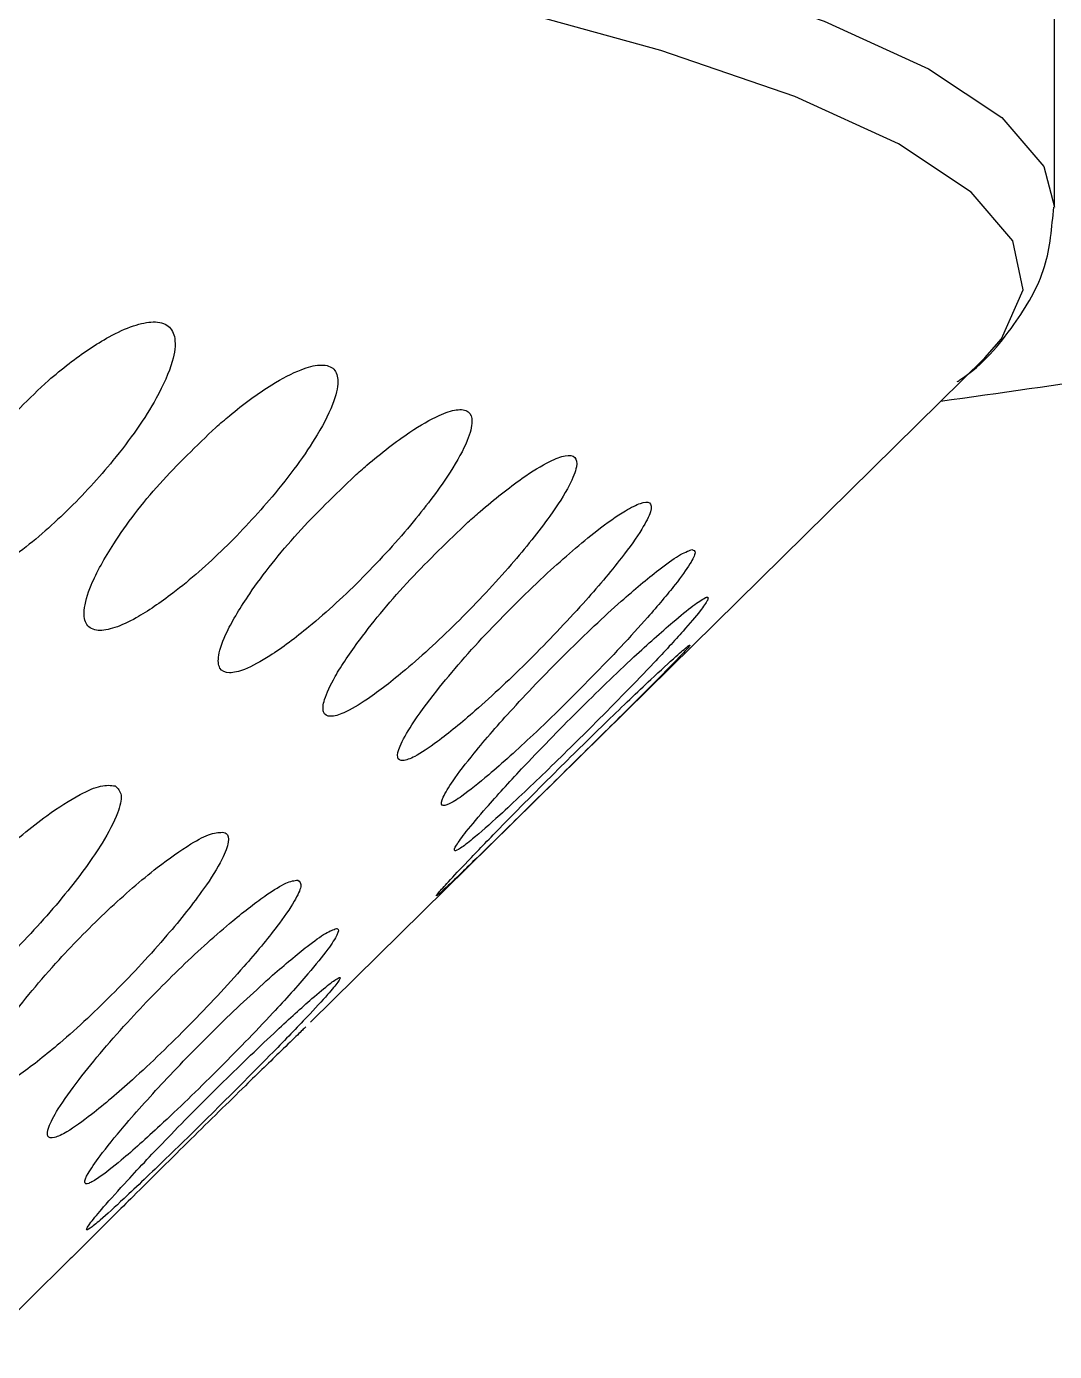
# Model space of a CAD drawing. Extents: x -54 to 18, y -18 to 89.
# Drawn here: x -19.578 to -19.091, y 21.671 to 22.298 of the extents above; entities that cross this region are included whole.
import ezdxf

# ---------------------------------------------------------------- set-up
doc = ezdxf.new("R2010")
doc.units = 0
doc.header["$MEASUREMENT"] = 0
doc.layers.add('GEOMETRY', color=2, linetype='Continuous', lineweight=25)

# ---------------------------------------------------------------- blocks, each defined once
blk = doc.blocks.new('2026 MINI-ASPIRE')
at = {"layer": 'GEOMETRY'}
for p, q in [((-1.21552, -28.53948), (-1.21552, -28.23682)), ((-1.56749, -28.92504), (-1.2485, -28.61083)), ((-1.72557, -29.08076), (-1.68302, -29.03885))]:
    blk.add_line(p, q, dxfattribs=at)
at = {"layer": 'GEOMETRY', "flags": 128}
for points in [[(-2.51591, -28.27673), (-2.35025, -28.28841), (-2.19263, -28.30164), (-2.04402, -28.31634), (-1.90532, -28.33241), (-1.7774, -28.34976), (-1.66104, -28.36828), (-1.55696, -28.38785), (-1.46581, -28.40836), (-1.38814, -28.42968), (-1.32443, -28.45168), (-1.27508, -28.47421), (-1.24039, -28.49715), (-1.22058, -28.52035), (-1.21552, -28.53953)], [(-1.2485, -28.61083), (-1.24056, -28.60189), (-1.23041, -28.57873), (-1.2352, -28.55556), (-1.25489, -28.5325), (-1.28937, -28.5097), (-1.33842, -28.4873), (-1.40175, -28.46543), (-1.47895, -28.44424), (-1.56955, -28.42386), (-1.67301, -28.4044), (-1.78867, -28.38599), (-1.91582, -28.36875), (-2.05368, -28.35277), (-2.20141, -28.33816), (-2.35808, -28.32501), (-2.52274, -28.3134)]]:
    blk.add_lwpolyline(points, dxfattribs=at)
at = {"layer": 'GEOMETRY'}
for points, knots in [([(-0.45513, -28.47147), (-0.51913, -28.48748), (-0.64718, -28.51949), (-0.85956, -28.5652), (-1.06523, -28.60269), (-1.2135, -28.6236), (-1.26949, -28.6315)], [0, 0, 0, 0, 0.277172, 0.5545, 0.831747, 1, 1, 1, 1]), ([(-1.26152, -28.62208), (-1.26096, -28.62171), (-1.24962, -28.61441), (-1.23568, -28.59768), (-1.21848, -28.56997), (-1.21673, -28.54917), (-1.21592, -28.53954)], [0, 0, 0, 0, 0.020069, 0.405046, 0.724443, 1, 1, 1, 1]), ([(-1.69147, -28.62155), (-1.70049, -28.6301), (-1.71861, -28.64731), (-1.7381, -28.67393), (-1.74913, -28.69533), (-1.75231, -28.70941), (-1.75031, -28.71771), (-1.74418, -28.72102), (-1.7349, -28.71982), (-1.72231, -28.7145), (-1.70419, -28.7027), (-1.68205, -28.68339), (-1.65868, -28.65786), (-1.64121, -28.63304), (-1.63235, -28.61338), (-1.63085, -28.60173), (-1.63411, -28.59518), (-1.64115, -28.59318), (-1.65117, -28.59527), (-1.66484, -28.60157), (-1.67887, -28.61097), (-1.68823, -28.61883), (-1.69147, -28.62155)], [0, 0, 0, 0, 0.08101, 0.162937, 0.22696, 0.272789, 0.308675, 0.34478, 0.376239, 0.408469, 0.458177, 0.527668, 0.599278, 0.685934, 0.741484, 0.783975, 0.818551, 0.853263, 0.885117, 0.919148, 0.972026, 1, 1, 1, 1]), ([(-1.61222, -28.64371), (-1.62137, -28.65245), (-1.63977, -28.67004), (-1.65983, -28.69646), (-1.67135, -28.71705), (-1.67518, -28.7301), (-1.67396, -28.73765), (-1.66867, -28.74042), (-1.66019, -28.7389), (-1.64813, -28.73326), (-1.63017, -28.72096), (-1.60766, -28.70105), (-1.58357, -28.6751), (-1.56543, -28.65053), (-1.55597, -28.63174), (-1.55381, -28.62099), (-1.5563, -28.61511), (-1.56257, -28.61361), (-1.57263, -28.61622), (-1.58735, -28.62399), (-1.60142, -28.63435), (-1.61009, -28.64186), (-1.61222, -28.64371)], [0, 0, 0, 0, 0.082544, 0.165983, 0.226499, 0.270673, 0.305618, 0.340749, 0.371962, 0.404625, 0.455814, 0.527225, 0.600688, 0.687924, 0.74066, 0.781735, 0.815639, 0.84965, 0.881475, 0.923881, 0.981338, 1, 1, 1, 1]), ([(-1.54651, -28.66666), (-1.55578, -28.67557), (-1.57441, -28.69348), (-1.59504, -28.71963), (-1.60704, -28.73938), (-1.61146, -28.75141), (-1.61098, -28.75823), (-1.60651, -28.76046), (-1.59822, -28.75846), (-1.58535, -28.75143), (-1.56586, -28.73676), (-1.54208, -28.71471), (-1.51885, -28.68917), (-1.50198, -28.66668), (-1.49298, -28.65047), (-1.49038, -28.64074), (-1.49229, -28.6357), (-1.49792, -28.63484), (-1.50741, -28.63798), (-1.52196, -28.64647), (-1.53596, -28.65731), (-1.54461, -28.66498), (-1.54651, -28.66666)], [0, 0, 0, 0, 0.08391, 0.16864, 0.225733, 0.268313, 0.302402, 0.336643, 0.367696, 0.408349, 0.464074, 0.540897, 0.619429, 0.690719, 0.741367, 0.780576, 0.813769, 0.847036, 0.878957, 0.923013, 0.98313, 1, 1, 1, 1]), ([(-1.49298, -28.68862), (-1.50229, -28.69752), (-1.521, -28.7154), (-1.5426, -28.7413), (-1.55577, -28.76068), (-1.56132, -28.77236), (-1.56198, -28.77894), (-1.55859, -28.78102), (-1.55132, -28.77895), (-1.5393, -28.77184), (-1.52039, -28.75707), (-1.4966, -28.73496), (-1.47282, -28.70957), (-1.45499, -28.68744), (-1.44485, -28.67164), (-1.44108, -28.66216), (-1.44185, -28.6573), (-1.44644, -28.65654), (-1.45496, -28.65974), (-1.46872, -28.6683), (-1.48243, -28.6792), (-1.49108, -28.68692), (-1.49298, -28.68862)], [0, 0, 0, 0, 0.084317, 0.169416, 0.225434, 0.267512, 0.301343, 0.335318, 0.36634, 0.407371, 0.463743, 0.541244, 0.620394, 0.690632, 0.740668, 0.779509, 0.812559, 0.845676, 0.877642, 0.922104, 0.982856, 1, 1, 1, 1]), ([(-1.45537, -28.71251), (-1.46474, -28.72153), (-1.48355, -28.73962), (-1.50571, -28.76518), (-1.5194, -28.78373), (-1.5255, -28.79448), (-1.52689, -28.80037), (-1.52429, -28.80195), (-1.51782, -28.7995), (-1.50635, -28.79191), (-1.48763, -28.77647), (-1.46351, -28.75372), (-1.43938, -28.7284), (-1.4212, -28.70698), (-1.41061, -28.69222), (-1.40593, -28.68305), (-1.40627, -28.6788), (-1.41092, -28.6791), (-1.41936, -28.68336), (-1.4342, -28.69375), (-1.44741, -28.70546), (-1.45537, -28.71251)], [0, 0, 0, 0, 0.085389, 0.171428, 0.224473, 0.265148, 0.298305, 0.331576, 0.362575, 0.404792, 0.463146, 0.542604, 0.623513, 0.690574, 0.738861, 0.776656, 0.814698, 0.84741, 0.879962, 0.927731, 1, 1, 1, 1]), ([(-1.38711, -28.70153), (-1.38893, -28.70221), (-1.39258, -28.70358), (-1.4043, -28.71209), (-1.42227, -28.72718), (-1.4465, -28.75004), (-1.47072, -28.7752), (-1.48911, -28.79629), (-1.50007, -28.81057), (-1.50538, -28.81923), (-1.50594, -28.82302), (-1.50239, -28.82236), (-1.49508, -28.81779), (-1.48176, -28.80713), (-1.4605, -28.78785), (-1.43407, -28.76184), (-1.41058, -28.73683), (-1.39519, -28.71867), (-1.38768, -28.70831), (-1.38469, -28.70224), (-1.38629, -28.70177), (-1.38711, -28.70153)], [0, 0, 0, 0, 0.039026, 0.077778, 0.137303, 0.217002, 0.298047, 0.364121, 0.410953, 0.447432, 0.484149, 0.515798, 0.547827, 0.596768, 0.665229, 0.751469, 0.83809, 0.890479, 0.931368, 0.965192, 1, 1, 1, 1]), ([(-1.38063, -28.72425), (-1.38237, -28.72527), (-1.38584, -28.72731), (-1.39768, -28.73705), (-1.41608, -28.75355), (-1.44119, -28.77779), (-1.46552, -28.8028), (-1.48342, -28.82244), (-1.4938, -28.83474), (-1.49905, -28.84191), (-1.49988, -28.84456), (-1.49687, -28.84317), (-1.48995, -28.83783), (-1.47662, -28.82604), (-1.45636, -28.80687), (-1.43102, -28.78191), (-1.40805, -28.75842), (-1.39157, -28.74059), (-1.38294, -28.73046), (-1.37909, -28.72491), (-1.3793, -28.72378), (-1.38043, -28.72418), (-1.38063, -28.72425)], [0, 0, 0, 0, 0.040707, 0.081103, 0.144695, 0.227746, 0.31173, 0.370897, 0.414445, 0.449047, 0.483822, 0.514964, 0.547823, 0.599636, 0.671828, 0.746037, 0.833445, 0.885077, 0.92559, 0.959244, 0.992993, 1, 1, 1, 1]), ([(-1.38885, -28.74711), (-1.3905, -28.74848), (-1.39416, -28.75152), (-1.40767, -28.76401), (-1.42692, -28.78238), (-1.45181, -28.8068), (-1.47498, -28.83014), (-1.49248, -28.84824), (-1.50228, -28.85864), (-1.50743, -28.86436), (-1.50846, -28.86589), (-1.50564, -28.86352), (-1.49783, -28.85614), (-1.48237, -28.84109), (-1.45983, -28.81893), (-1.43487, -28.79433), (-1.41392, -28.77358), (-1.39967, -28.75928), (-1.39113, -28.75047), (-1.38724, -28.74613), (-1.38834, -28.7468), (-1.38885, -28.74711)], [0, 0, 0, 0, 0.042519, 0.094368, 0.165264, 0.238082, 0.325029, 0.377677, 0.418176, 0.451249, 0.484432, 0.515432, 0.557808, 0.616426, 0.696126, 0.77725, 0.843878, 0.891935, 0.929594, 0.967494, 1, 1, 1, 1]), ([(-1.65992, -28.81327), (-1.66197, -28.81302), (-1.66607, -28.81252), (-1.67752, -28.8175), (-1.69406, -28.82815), (-1.71715, -28.84741), (-1.74267, -28.8736), (-1.76283, -28.89946), (-1.77391, -28.91866), (-1.77759, -28.92994), (-1.77659, -28.93618), (-1.77176, -28.93795), (-1.76316, -28.93557), (-1.74983, -28.92803), (-1.72977, -28.91261), (-1.70554, -28.88979), (-1.6826, -28.86409), (-1.66647, -28.84201), (-1.65844, -28.82672), (-1.65605, -28.81692), (-1.65864, -28.81447), (-1.65992, -28.81327)], [0, 0, 0, 0, 0.035065, 0.069982, 0.118266, 0.184694, 0.269632, 0.355199, 0.409734, 0.451091, 0.484545, 0.518127, 0.549091, 0.590688, 0.648069, 0.726625, 0.806733, 0.875317, 0.924468, 0.962797, 1, 1, 1, 1]), ([(-1.6084, -28.83524), (-1.61027, -28.83522), (-1.614, -28.83519), (-1.62518, -28.84104), (-1.64183, -28.85281), (-1.66372, -28.87188), (-1.6884, -28.89695), (-1.70862, -28.92119), (-1.72123, -28.94017), (-1.72627, -28.95118), (-1.72659, -28.95725), (-1.72299, -28.95893), (-1.71556, -28.95653), (-1.70323, -28.94898), (-1.68386, -28.93356), (-1.65964, -28.91078), (-1.63597, -28.88528), (-1.61868, -28.86358), (-1.60913, -28.8485), (-1.60576, -28.83958), (-1.60651, -28.83607), (-1.60805, -28.83539), (-1.6084, -28.83524)], [0, 0, 0, 0, 0.035952, 0.07172, 0.12277, 0.192949, 0.265058, 0.351738, 0.405489, 0.446488, 0.479766, 0.513164, 0.544118, 0.58601, 0.643884, 0.722915, 0.803445, 0.871205, 0.919904, 0.957962, 0.990652, 1, 1, 1, 1]), ([(-1.57339, -28.85779), (-1.57508, -28.85802), (-1.57843, -28.85848), (-1.58933, -28.86524), (-1.60608, -28.87817), (-1.62868, -28.89862), (-1.65419, -28.92465), (-1.67461, -28.94846), (-1.68689, -28.96567), (-1.69179, -28.97487), (-1.69232, -28.97954), (-1.68914, -28.98014), (-1.68212, -28.97681), (-1.6697, -28.96797), (-1.64971, -28.95084), (-1.62447, -28.92649), (-1.60067, -28.90109), (-1.58386, -28.88088), (-1.57498, -28.86807), (-1.5711, -28.85996), (-1.57262, -28.85853), (-1.57339, -28.85779)], [0, 0, 0, 0, 0.036994, 0.07377, 0.127826, 0.201729, 0.27742, 0.365018, 0.413024, 0.451212, 0.483302, 0.515454, 0.546623, 0.591411, 0.65391, 0.736841, 0.820767, 0.881355, 0.926368, 0.962297, 1, 1, 1, 1]), ([(-1.5552, -28.88076), (-1.55668, -28.88124), (-1.55963, -28.88221), (-1.57025, -28.88992), (-1.58706, -28.90402), (-1.61033, -28.92577), (-1.6348, -28.95068), (-1.65438, -28.97238), (-1.66686, -28.98775), (-1.67309, -28.9968), (-1.6749, -29.00132), (-1.67295, -29.00183), (-1.66715, -28.99847), (-1.6559, -28.9896), (-1.63681, -28.97249), (-1.61175, -28.94825), (-1.58731, -28.92309), (-1.56941, -28.90328), (-1.55915, -28.89067), (-1.55427, -28.88319), (-1.55402, -28.88087), (-1.55504, -28.88077), (-1.5552, -28.88076)], [0, 0, 0, 0, 0.0381564, 0.076061, 0.1332807, 0.2106808, 0.2896348, 0.3597743, 0.4086618, 0.4463505, 0.478348, 0.5104027, 0.5416123, 0.5867164, 0.6496995, 0.7329671, 0.817173, 0.8770145, 0.9216521, 0.9573739, 0.9932719, 1, 1, 1, 1]), ([(-1.55395, -28.90394), (-1.55522, -28.9047), (-1.55775, -28.9062), (-1.56806, -28.91489), (-1.58489, -28.93013), (-1.60879, -28.95307), (-1.63346, -28.97793), (-1.65289, -28.99845), (-1.66516, -29.0121), (-1.67198, -29.0203), (-1.67414, -29.02378), (-1.67217, -29.02296), (-1.6664, -29.01827), (-1.65454, -29.00747), (-1.63578, -28.98953), (-1.61137, -28.96559), (-1.58793, -28.9421), (-1.56974, -28.9233), (-1.55931, -28.912), (-1.55392, -28.90551), (-1.55312, -28.90376), (-1.55382, -28.90392), (-1.55395, -28.90394)], [0, 0, 0, 0, 0.039455, 0.078625, 0.139151, 0.219719, 0.301535, 0.365866, 0.411806, 0.447739, 0.483892, 0.51534, 0.547515, 0.597145, 0.666582, 0.738146, 0.824799, 0.880478, 0.923059, 0.957704, 0.992486, 1, 1, 1, 1]), ([(-1.56966, -28.92717), (-1.5707, -28.9282), (-1.57278, -28.93025), (-1.58275, -28.93993), (-1.59956, -28.95629), (-1.62397, -28.98022), (-1.64897, -29.00499), (-1.668, -29.02393), (-1.67888, -29.03477), (-1.68221, -29.03803), (-1.68303, -29.03884)], [0, 0, 0, 0, 0.095286, 0.189841, 0.338822, 0.532903, 0.729083, 0.865806, 0.966688, 1, 1, 1, 1])]:
    blk.add_open_spline(points, degree=3, knots=knots, dxfattribs=at)

msp = doc.modelspace()

# ---------------------------------------------------------------- block references
msp.add_blockref('2026 MINI-ASPIRE', (-17.87586, 50.75178))

doc.saveas('drawing.dxf')
